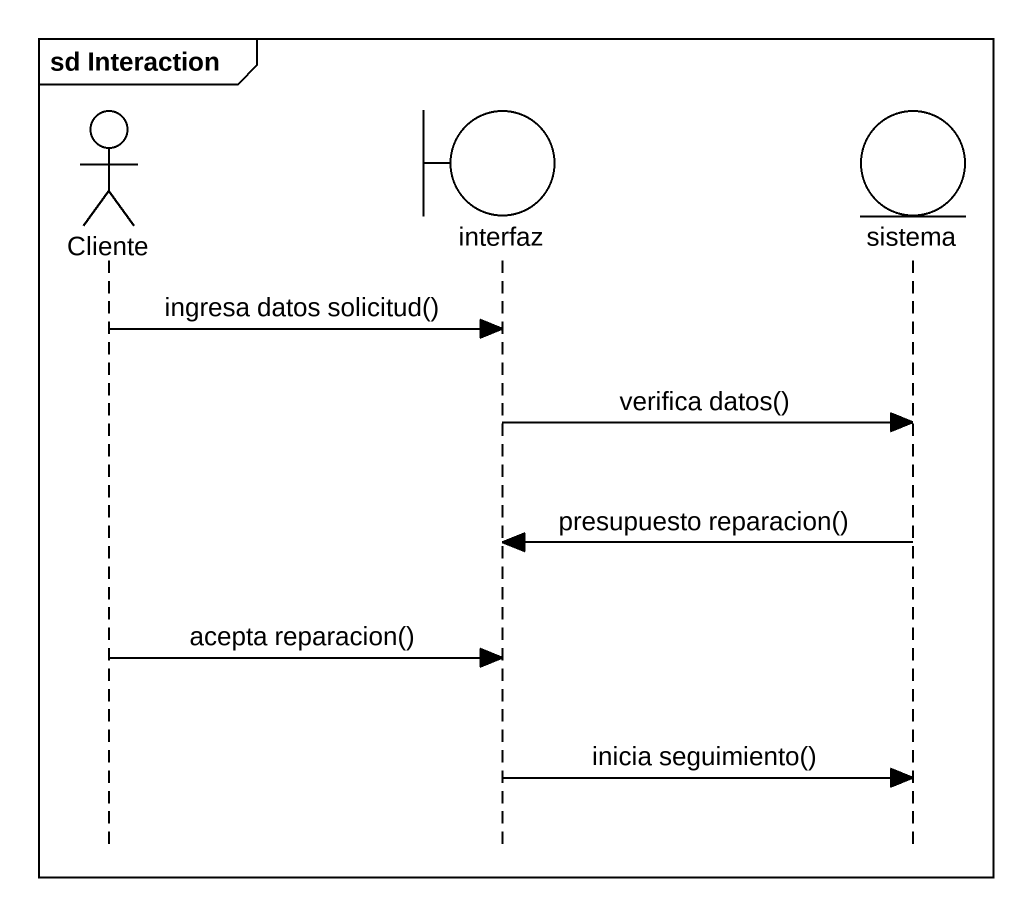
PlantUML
@startuml
mainframe sd Interaction
hide footbox
actor Cliente
boundary interfaz
entity sistema

Cliente -> interfaz : ingresa datos solicitud()
interfaz -> sistema : verifica datos()
sistema -> interfaz : presupuesto reparacion()
Cliente -> interfaz : acepta reparacion()
interfaz -> sistema : inicia seguimiento()
@enduml
